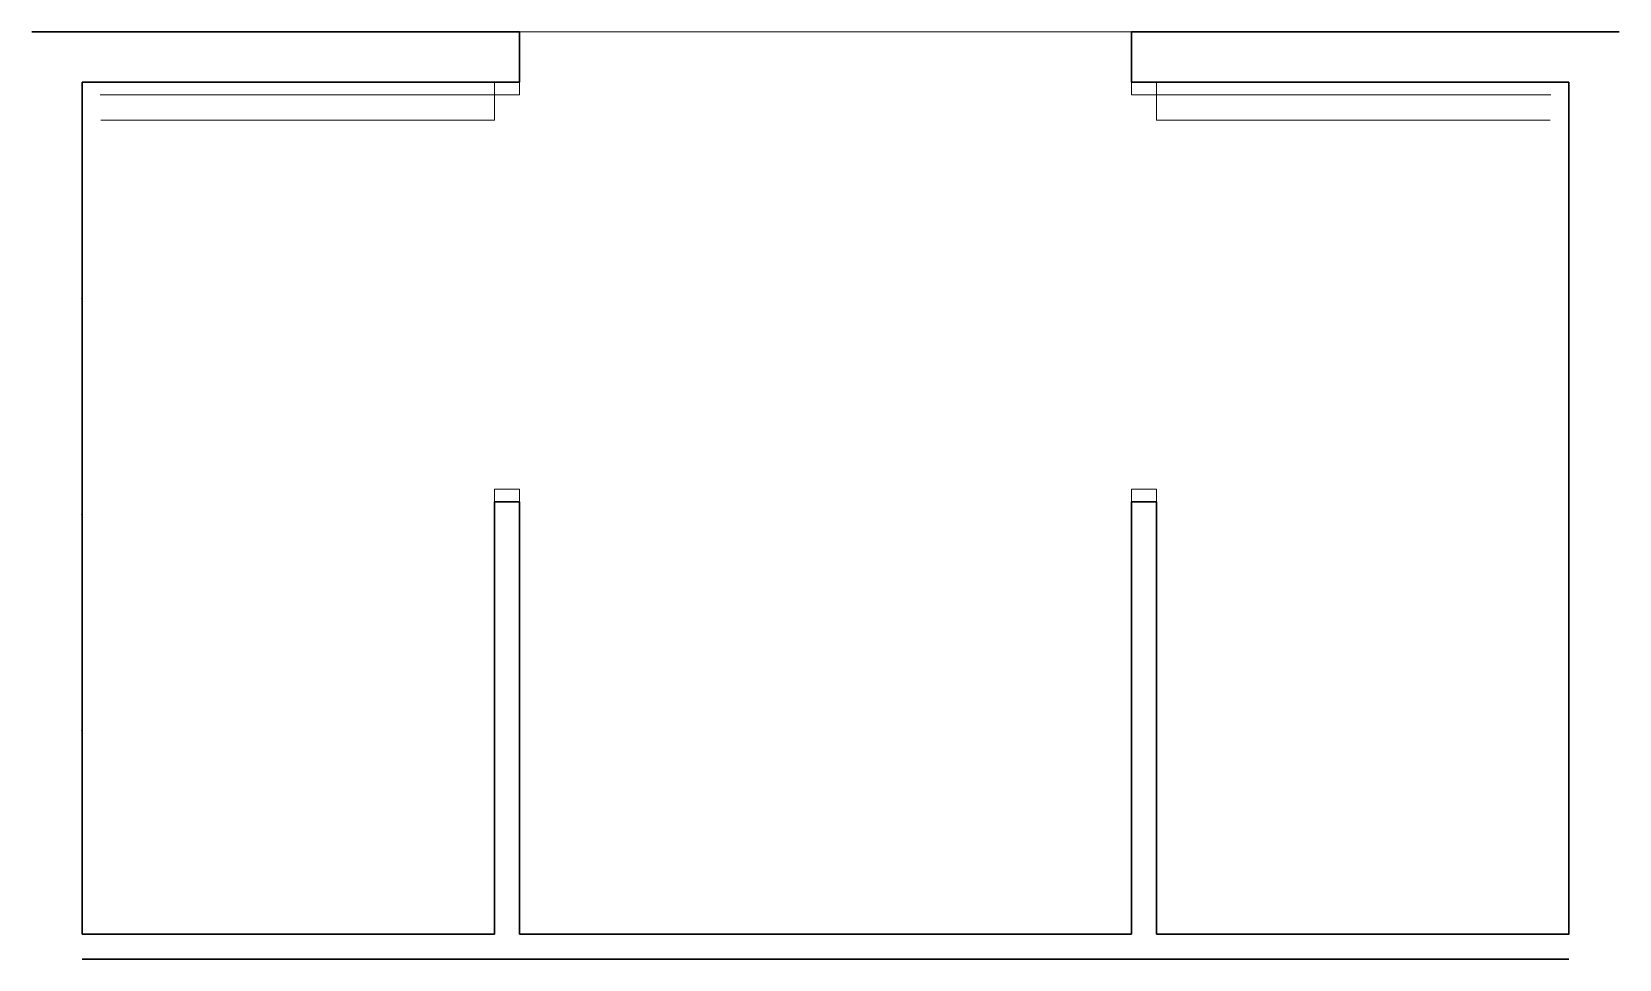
# Model space of a CAD drawing. Header units: metres. Extents: x 12.15 to 15.3, y 17.37 to 19.21.
import ezdxf

# ---------------------------------------------------------------- set-up
doc = ezdxf.new("R2010")
doc.units = ezdxf.units.M
doc.header["$MEASUREMENT"] = 0
doc.layers.add('0.1normal', color=7, linetype='Continuous', lineweight=15)
doc.layers.add('01gorda', color=7, linetype='Continuous', lineweight=30)

msp = doc.modelspace()

# ---------------------------------------------------------------- linework, layer by layer
msp.add_line((14.1261, 17.4166), (13.3261, 17.4166))
at = {"layer": '0.1normal'}
for p, q in [((13.119, 19.2059), (14.3332, 19.2059)), ((15.2011, 17.4166), (15.2011, 19.1059)), ((13.069, 19.0809), (13.119, 19.0809)), ((14.3832, 19.0809), (14.3332, 19.0809)), ((13.119, 17.4166), (14.3332, 17.4166))]:
    msp.add_line(p, q, dxfattribs=at)
for points in [[(13.069, 19.0809), (13.069, 19.1059), (13.119, 19.1059), (13.119, 19.0809)], [(14.3832, 19.0809), (14.3832, 19.1059), (14.3332, 19.1059), (14.3332, 19.0809)], [(13.069, 18.2738), (13.069, 18.2988), (13.119, 18.2988), (13.119, 18.2738)], [(14.3832, 18.2738), (14.3832, 18.2988), (14.3332, 18.2988), (14.3332, 18.2738)]]:
    msp.add_lwpolyline(points, close=True, dxfattribs=at)
for points in [[(12.2868, 19.0809), (13.069, 19.0809)], [(13.069, 19.0809), (13.069, 19.0309), (12.2884, 19.0309)], [(14.3832, 19.0809), (14.3832, 19.0309), (15.1638, 19.0309)], [(15.1654, 19.0809), (14.3832, 19.0809)]]:
    msp.add_lwpolyline(points, dxfattribs=at)
for p in [(12.6725, 19.1059), (13.094, 19.1059), (14.3582, 19.1059), (14.7797, 19.1059)]:
    msp.add_point(p, dxfattribs=at)
at = {"layer": '01gorda'}
for p, q in [((12.1511, 19.2059), (13.119, 19.2059)), ((13.119, 19.2059), (13.119, 19.1059)), ((14.3332, 19.2059), (15.3011, 19.2059)), ((14.3332, 19.2059), (14.3332, 19.1059)), ((12.2511, 19.1059), (12.2511, 17.4166)), ((12.2511, 19.1059), (12.2511, 17.4166)), ((12.2511, 17.4166), (12.2511, 19.1059)), ((12.2511, 19.1059), (13.119, 19.1059)), ((14.3332, 19.1059), (15.2011, 19.1059)), ((15.2011, 19.1059), (15.2011, 17.4166)), ((13.069, 18.2738), (13.069, 17.4166)), ((13.119, 18.2738), (13.069, 18.2738)), ((13.119, 17.4166), (13.119, 18.2738)), ((14.3332, 17.4166), (14.3332, 18.2738)), ((14.3832, 18.2738), (14.3332, 18.2738)), ((14.3832, 18.2738), (14.3832, 17.4166)), ((14.6665, 17.4166), (15.2011, 17.4166)), ((14.7797, 17.3666), (14.7797, 17.3666))]:
    msp.add_line(p, q, dxfattribs=at)
for points in [[(12.2511, 17.4166), (13.069, 17.4166)], [(13.119, 17.4166), (14.3332, 17.4166)], [(14.3832, 17.4166), (15.2011, 17.4166), (15.2011, 17.4166)], [(15.2011, 17.3666), (12.2511, 17.3666)]]:
    msp.add_lwpolyline(points, dxfattribs=at)
for p in [(12.2511, 18.6774), (12.2511, 18.2488), (12.2511, 17.8202)]:
    msp.add_point(p, dxfattribs=at)

doc.saveas('drawing.dxf')
